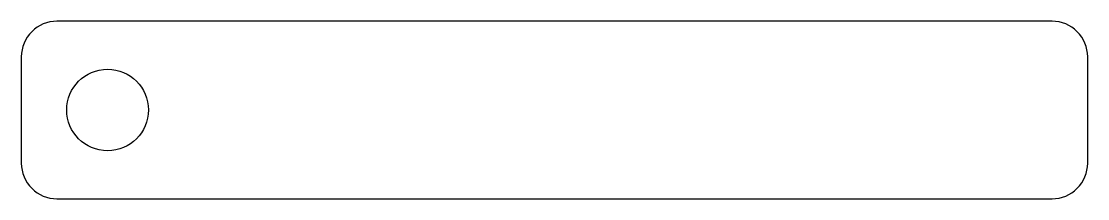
# Model space of a CAD drawing. Header units: millimetres. Extents: x 7.6 to 67.6, y -405 to -395.
import ezdxf

# ---------------------------------------------------------------- set-up
doc = ezdxf.new("R2010")
doc.units = ezdxf.units.MM

msp = doc.modelspace()

# ---------------------------------------------------------------- linework, layer by layer
msp.add_lwpolyline([(65.58, -394.987), (9.58, -394.987, 0.414214), (7.58, -396.987), (7.58, -402.987, 0.414214), (9.58, -404.987), (65.58, -404.987, 0.414214), (67.58, -402.987), (67.58, -396.987, 0.414214)], format="xyb", close=True)
msp.add_circle((12.432, -399.987), 2.3)

doc.saveas('drawing.dxf')
